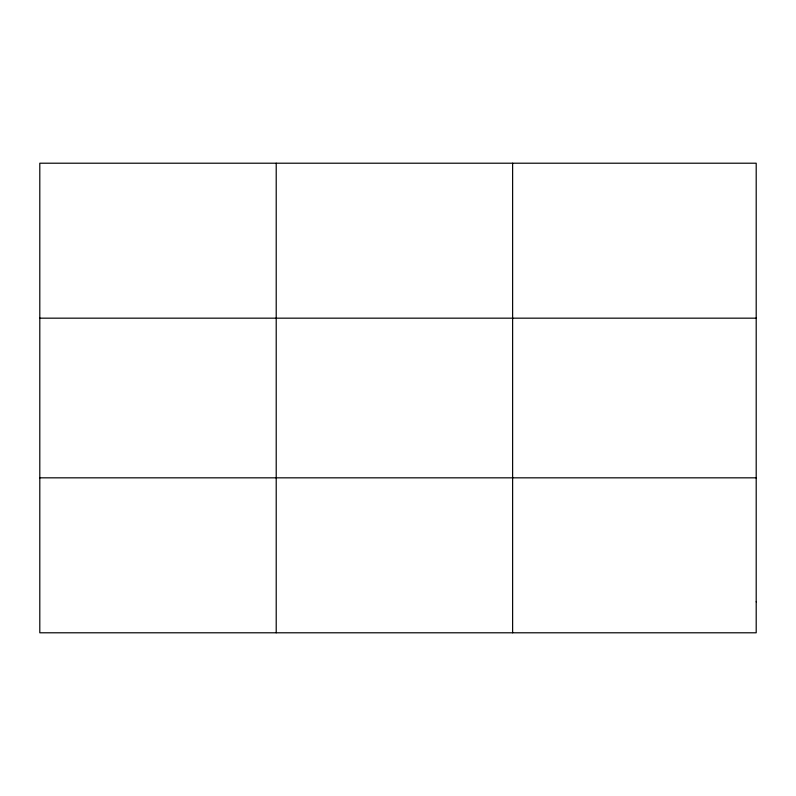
<?xml version="1.0" encoding="UTF-8"?>
<svg xmlns="http://www.w3.org/2000/svg" width="796" height="796" viewBox="0 0 796 796"><rect width="100%" height="100%" fill="white"/><g stroke="black" fill="none" stroke-linecap="round" stroke-linejoin="round"><path stroke-width="1.19" d="M276.212 632.79L276.212 163.21M512.624 632.79L512.624 163.21M39.8 318.171L756.2 318.171M39.8 477.829L756.2 477.829M756.2 601.806L756.2 632.79L39.8 632.79L39.8 163.21L756.2 163.21L756.2 601.806"/></g></svg>
